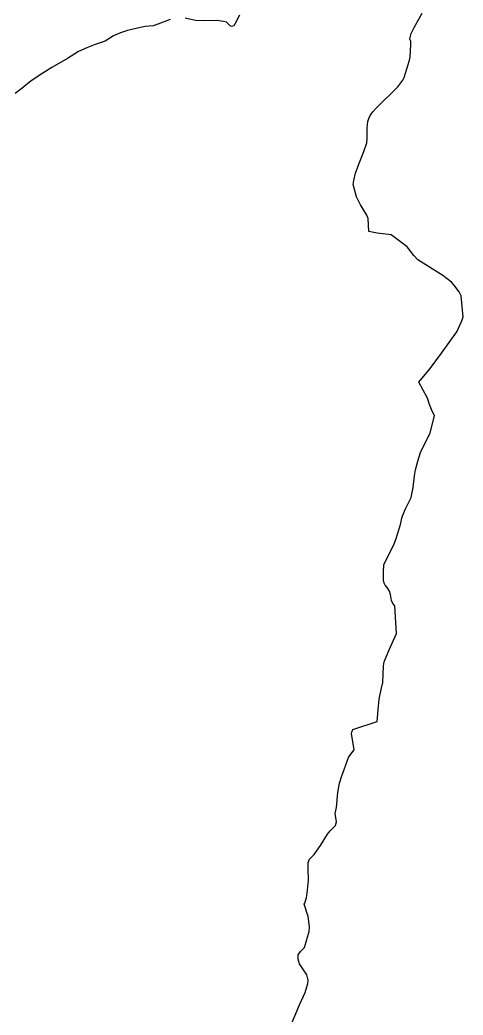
# Model space of a CAD drawing. Extents: x 1206804 to 1210977, y 6152742 to 6157901.
# Drawn here: x 1210234 to 1210977, y 6153845 to 6155517 of the extents above; entities that cross this region are included whole.
import ezdxf

# ---------------------------------------------------------------- set-up
doc = ezdxf.new("R2010")
doc.units = 0
doc.linetypes.add('CONTINU', pattern=[0])
doc.layers.add('1SECTION', color=7, linetype='CONTINU')

msp = doc.modelspace()

# ---------------------------------------------------------------- linework, layer by layer
at = {"layer": '1SECTION'}
for points in [[(1210485.9, 6155517.94), (1210465.18, 6155509.58), (1210457.4, 6155507.01), (1210444.08, 6155505.68), (1210431.22, 6155503.18), (1210414.61, 6155499.17), (1210402.48, 6155495.48), (1210390.76, 6155489.99), (1210376.88, 6155481.41), (1210360.33, 6155475.44), (1210346.25, 6155470.15), (1210332.33, 6155463.66), (1210313.78, 6155452.18), (1210287.57, 6155437.1), (1210272.54, 6155427.5), (1210252.8, 6155414.8), (1210237.78, 6155402.57), (1210226.04, 6155393.57)], [(1210602.13, 6155524.82), (1210595.18, 6155510.92), (1210592.81, 6155507.19), (1210588.8, 6155505.85), (1210586.49, 6155507.3), (1210580.72, 6155513.17), (1210575.51, 6155514.51), (1210564.22, 6155515.91), (1210542.94, 6155515.46), (1210528.39, 6155515.84), (1210511.01, 6155519.78)], [(1210689.62, 6153830.36), (1210703.26, 6153862.2), (1210712.81, 6153882.95), (1210717.15, 6153898.05), (1210717.46, 6153903.98), (1210715.37, 6153912.72), (1210703.16, 6153931.38), (1210701.01, 6153938.93), (1210700.85, 6153946.45), (1210704.53, 6153952.01), (1210711.4, 6153958.6), (1210719.15, 6153985.75), (1210720.06, 6153993.32), (1210717.7, 6154010.8), (1210710.98, 6154031.34), (1210711.8, 6154033.1), (1210714.87, 6154042.38), (1210715.76, 6154049.47), (1210717.42, 6154066.24), (1210718, 6154071.69), (1210717.57, 6154090.59), (1210717.54, 6154101.38), (1210719.97, 6154107.05), (1210727.77, 6154114.67), (1210738.15, 6154130.02), (1210750.04, 6154148.95), (1210754.74, 6154154.66), (1210763.46, 6154163.59), (1210764.97, 6154169.55), (1210763.09, 6154183.9), (1210764.94, 6154193.9), (1210767.46, 6154219.2), (1210770.11, 6154234.46), (1210773.23, 6154245.18), (1210785.32, 6154277.89), (1210787.37, 6154281.24), (1210795.03, 6154290.91), (1210790.32, 6154317.91), (1210790.87, 6154320.5), (1210792.77, 6154324.98), (1210833.31, 6154338.49), (1210834.75, 6154357.99), (1210836.91, 6154376), (1210839.79, 6154392.31), (1210843.04, 6154404.05), (1210843.76, 6154431.99), (1210845.19, 6154438.33), (1210848.88, 6154447.98), (1210853.33, 6154458.97), (1210865.51, 6154486.31), (1210863.17, 6154532.71), (1210859.55, 6154536.73), (1210857.14, 6154541.35), (1210855.72, 6154551.7), (1210853.83, 6154557.25), (1210850.04, 6154563.58), (1210846.88, 6154567.32), (1210845.16, 6154570.71), (1210843.81, 6154576.01), (1210843.83, 6154589.41), (1210844.79, 6154601.98), (1210861.44, 6154635.23), (1210865.37, 6154645.49), (1210872.27, 6154669.05), (1210874.94, 6154680.07), (1210876.32, 6154685.19), (1210880.87, 6154695.53), (1210886.61, 6154706.9), (1210890.43, 6154714.84), (1210893.73, 6154731.31), (1210896.03, 6154751.3), (1210897.63, 6154761.04), (1210901.56, 6154775.75), (1210906.17, 6154790.02), (1210910.04, 6154798.49), (1210922.03, 6154822.47), (1210929.39, 6154852.46), (1210925.43, 6154859.65), (1210920.97, 6154870.64), (1210917.81, 6154881.44), (1210903, 6154908.48), (1210922, 6154931.49), (1210941.32, 6154957.31), (1210966.76, 6154992.88), (1210975.51, 6155011.43), (1210977.46, 6155018.26), (1210974.34, 6155053.56), (1210971.15, 6155060.28), (1210962.18, 6155071.69), (1210958.02, 6155076.12), (1210943.69, 6155087.33), (1210901.62, 6155113.81), (1210895.01, 6155120.92), (1210883.43, 6155135.99), (1210856.74, 6155155.87), (1210833.09, 6155158.67), (1210819.57, 6155161.73), (1210818.19, 6155183.58), (1210815.79, 6155188.78), (1210805.18, 6155206.48), (1210798.85, 6155219.89), (1210794.57, 6155234.25), (1210793.31, 6155240.6), (1210794.03, 6155247.4), (1210797.25, 6155259.73), (1210802.5, 6155274.54), (1210811.15, 6155295.87), (1210815.86, 6155310.64), (1210816.55, 6155317.73), (1210816.65, 6155334.86), (1210817.79, 6155346.15), (1210819.12, 6155351.08), (1210821.56, 6155356.32), (1210826.09, 6155362.46), (1210832.01, 6155369.09), (1210867.8, 6155404.29), (1210876.62, 6155415.99), (1210878.84, 6155420.35), (1210885.25, 6155441.85), (1210887.79, 6155449.12), (1210888.71, 6155454.28), (1210889.74, 6155475.76), (1210889.59, 6155480.91), (1210887.98, 6155485.31), (1210890.52, 6155494), (1210895.53, 6155504.47), (1210908.75, 6155528.2)]]:
    msp.add_lwpolyline(points, dxfattribs=at)

doc.saveas('drawing.dxf')
